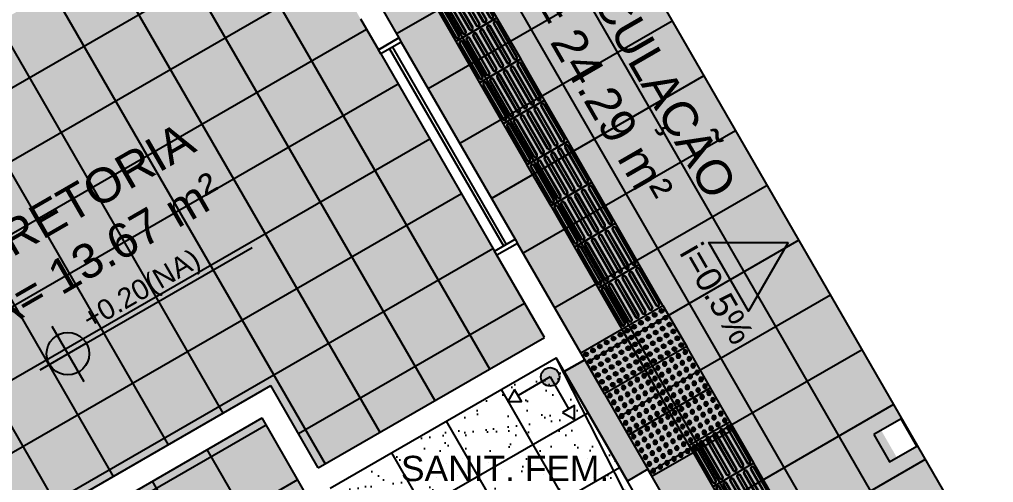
# Model space of a CAD drawing. Header units: millimetres. Extents: x 302 to 436, y 121 to 202.
# Drawn here: x 357.71 to 363.87, y 171.68 to 174.61 of the extents above; entities that cross this region are included whole.
import ezdxf

# ---------------------------------------------------------------- set-up
doc = ezdxf.new("R2010")
doc.units = ezdxf.units.MM
for name, color, linetype in [('A-JANEL', 3, 'Continuous'), ('A-PARED', 5, 'Continuous'), ('A-PAREDE', 5, 'Continuous'), ('A-PISOS-NIVEL', 1, 'Continuous'), ('A-SOLEIRA', 1, 'Continuous'), ('AR-ESQ', 2, 'Continuous'), ('AR-HACH', 252, 'Continuous'), ('AR-ID-PIS', 1, 'Continuous'), ('ARQ-ESQ-VISTA1', 2, 'Continuous'), ('ARQ-SMB-1_100', 1, 'Continuous'), ('ARQ-TXT-1_050', 2, 'Continuous'), ('ARQ-TXT-1_100', 2, 'Continuous'), ('ARQ_PISOTÁTIL', 8, 'Continuous')]:
    doc.layers.add(name, color=color, linetype=linetype)
doc.styles.add('ESC-50-A20', font='arial.ttf', dxfattribs={"height": 0.1})
doc.styles.add('FNDE Texto Cota 0050', font='verdana.ttf', dxfattribs={"height": 0.08})
pattern_1 = [(37.5, (148.40046, 130.1281), (-0.00640013, 0.1957653), [0, -0.154432, 0, -0.17272, 0, -0.1651]), (7.5, (148.40046, 130.1281), (0.1798093, 0.28673004), [0, -0.083312, 0, -0.139192, 0, -0.05334]), (327.5, (148.2755, 130.1281), (0.31639695, 0.00057487), [0, -0.0508, 0, -0.18288, 0, -0.23876]), (317.5, (148.2755, 130.1281), (0.30542258, 0.08917173), [0, -0.0254, 0, -0.119888, 0, -0.13716])]

# ---------------------------------------------------------------- blocks, each defined once
blk = doc.blocks.new('A$C0271154C')
at = {"layer": 'ARQ_PISOTÁTIL'}
h = blk.add_hatch(color=152, dxfattribs=at)
h.dxf.hatch_style = 1
h.paths.add_polyline_path([(0.3, 0), (0.3, 0.3), (0, 0.3), (0, 0)])
at = {"layer": 'ARQ_PISOTÁTIL', "color": 1}
blk.add_lwpolyline([(0.3, 0), (0.3, 0.3), (0, 0.3), (0, 0)], close=True, dxfattribs=at)
at = {"layer": 'ARQ_PISOTÁTIL', "color": 250}
for points in [[(0.275, 0.2875), (0.025, 0.2875, 1), (0.025, 0.2625), (0.275, 0.2625, 1)], [(0.275, 0.2845), (0.025, 0.2845, 1), (0.025, 0.2655), (0.275, 0.2655, 1)], [(0.275, 0.2375), (0.025, 0.2375, 1), (0.025, 0.2125), (0.275, 0.2125, 1)], [(0.275, 0.1875), (0.025, 0.1875, 1), (0.025, 0.1625), (0.275, 0.1625, 1)], [(0.275, 0.2345), (0.025, 0.2345, 1), (0.025, 0.2155), (0.275, 0.2155, 1)], [(0.275, 0.1375), (0.025, 0.1375, 1), (0.025, 0.1125), (0.275, 0.1125, 1)], [(0.275, 0.1845), (0.025, 0.1845, 1), (0.025, 0.1655), (0.275, 0.1655, 1)], [(0.275, 0.1345), (0.025, 0.1345, 1), (0.025, 0.1155), (0.275, 0.1155, 1)], [(0.275, 0.0875), (0.025, 0.0875, 1), (0.025, 0.0625), (0.275, 0.0625, 1)], [(0.275, 0.0845), (0.025, 0.0845, 1), (0.025, 0.0655), (0.275, 0.0655, 1)], [(0.275, 0.0375), (0.025, 0.0375, 1), (0.025, 0.0125), (0.275, 0.0125, 1)], [(0.275, 0.0345), (0.025, 0.0345, 1), (0.025, 0.0155), (0.275, 0.0155, 1)]]:
    blk.add_lwpolyline(points, format="xyb", close=True, dxfattribs=at)
blk = doc.blocks.new('ind-pis')
at = {"layer": 'AR-ID-PIS'}
h = blk.add_hatch(color=252, dxfattribs=at)
h.dxf.hatch_style = 1
edge = h.paths.add_edge_path()
edge.add_arc((0, 0), 0.05, 0, 360)
for q in [(-0.2, 0), (0, -0.1995)]:
    blk.add_line((0, 0), q, dxfattribs=at)
for points in [[(-0.2, 0.0371), (-0.2642, 0), (-0.2, -0.0371)], [(-0.0371, -0.1995), (0, -0.2638), (0.0371, -0.1995)]]:
    blk.add_lwpolyline(points, close=True, dxfattribs=at)
blk.add_circle((0, 0), 0.05, dxfattribs=at)
blk = doc.blocks.new('FNDE-Nível Planta-1_100')
at = {"linetype": 'Continuous', "ltscale": 0.5}
h = blk.add_hatch(color=1, dxfattribs=at)
h.paths.add_polyline_path([(135.6568, 7.8132), (135.6568, 7.9812, 0.414214), (135.4888, 7.8132)])
h.paths.add_polyline_path([(135.6568, 7.8132), (135.6568, 7.6452, 0.414214), (135.8248, 7.8132)])
at = {"color": 1}
for p, q in [((135.6568, 8.0652), (135.6568, 7.5612)), ((135.4048, 7.8132), (135.8248, 7.8132)), ((135.8248, 7.8132), (137.338, 7.8132))]:
    blk.add_line(p, q, dxfattribs=at)
blk.add_circle((135.6568, 7.8132), 0.168, dxfattribs=at)
blk = doc.blocks.new('A$C50E27BFE')
at = {"layer": 'ARQ_PISOTÁTIL'}
h = blk.add_hatch(color=150, dxfattribs=at)
h.dxf.hatch_style = 1
h.paths.add_polyline_path([(0, 0), (0, 0.3), (0.3, 0.3), (0.3, 0)])
at = {"layer": 'ARQ_PISOTÁTIL', "color": 1}
blk.add_lwpolyline([(0, 0), (0, 0.3), (0.3, 0.3), (0.3, 0)], close=True, dxfattribs=at)
at = {"layer": 'ARQ_PISOTÁTIL', "color": 250}
for centre, radius in [((0.025, 0.275), 0.0125), ((0.025, 0.275), 0.00625), ((0.075, 0.275), 0.0125), ((0.075, 0.275), 0.00625), ((0.125, 0.275), 0.0125), ((0.125, 0.275), 0.00625), ((0.175, 0.275), 0.0125), ((0.175, 0.275), 0.00625), ((0.225, 0.275), 0.0125), ((0.225, 0.275), 0.00625), ((0.275, 0.275), 0.0125), ((0.275, 0.275), 0.00625), ((0.025, 0.225), 0.0125), ((0.025, 0.175), 0.0125), ((0.025, 0.225), 0.00625), ((0.075, 0.225), 0.0125), ((0.075, 0.175), 0.0125), ((0.075, 0.225), 0.00625), ((0.125, 0.225), 0.0125), ((0.125, 0.175), 0.0125), ((0.125, 0.225), 0.00625), ((0.175, 0.225), 0.0125), ((0.175, 0.175), 0.0125), ((0.175, 0.225), 0.00625), ((0.225, 0.225), 0.0125), ((0.225, 0.175), 0.0125), ((0.225, 0.225), 0.00625), ((0.275, 0.225), 0.0125), ((0.275, 0.175), 0.0125), ((0.275, 0.225), 0.00625), ((0.025, 0.125), 0.0125), ((0.025, 0.175), 0.00625), ((0.025, 0.125), 0.00625), ((0.075, 0.125), 0.0125), ((0.075, 0.175), 0.00625), ((0.075, 0.125), 0.00625), ((0.125, 0.125), 0.0125), ((0.125, 0.175), 0.00625), ((0.125, 0.125), 0.00625), ((0.175, 0.125), 0.0125), ((0.175, 0.175), 0.00625), ((0.175, 0.125), 0.00625), ((0.225, 0.125), 0.0125), ((0.225, 0.175), 0.00625), ((0.225, 0.125), 0.00625), ((0.275, 0.125), 0.0125), ((0.275, 0.175), 0.00625), ((0.275, 0.125), 0.00625), ((0.025, 0.075), 0.0125), ((0.025, 0.075), 0.00625), ((0.075, 0.075), 0.0125), ((0.075, 0.075), 0.00625), ((0.125, 0.075), 0.0125), ((0.125, 0.075), 0.00625), ((0.175, 0.075), 0.0125), ((0.175, 0.075), 0.00625), ((0.225, 0.075), 0.0125), ((0.225, 0.075), 0.00625), ((0.275, 0.075), 0.0125), ((0.275, 0.075), 0.00625), ((0.025, 0.025), 0.0125), ((0.025, 0.025), 0.00625), ((0.075, 0.025), 0.0125), ((0.075, 0.025), 0.00625), ((0.125, 0.025), 0.0125), ((0.125, 0.025), 0.00625), ((0.175, 0.025), 0.0125), ((0.175, 0.025), 0.00625), ((0.225, 0.025), 0.0125), ((0.225, 0.025), 0.00625), ((0.275, 0.025), 0.0125), ((0.275, 0.025), 0.00625)]:
    blk.add_circle(centre, radius, dxfattribs=at)

msp = doc.modelspace()

# ---------------------------------------------------------------- hatches: boundary and pattern name
at = {"layer": 'A-PISOS-NIVEL', "ltscale": 10}
h = msp.add_hatch(dxfattribs=at)
h.set_pattern_fill('AR-SAND', color=256, scale=0.004, style=0)
h.set_pattern_definition(pattern_1)
edge = h.paths.add_edge_path()
edge.add_arc((365.6759, 168.7863), 0.1, 0, 360)
edge = h.paths.add_edge_path()
edge.add_arc((364.3277, 171.1257), 0.1, 0, 360)
edge = h.paths.add_edge_path()
edge.add_arc((368.2787, 170.2863), 0.1, 0, 360)
edge = h.paths.add_edge_path()
edge.add_arc((366.9305, 172.6257), 0.1, 0, 360)
edge = h.paths.add_edge_path()
edge.add_arc((363.7851, 168.1273), 0.1, 299.97807, 389.97807)
edge.add_line((363.8717, 168.1773), (363.4719, 168.8703))
edge.add_arc((363.3853, 168.8203), 0.1, 29.97807, 119.97807)
edge.add_line((363.3354, 168.9069), (359.363, 175.7933))
edge.add_line((359.363, 175.7933), (360.5757, 176.4929))
edge.add_line((360.5757, 176.4929), (360.6756, 176.3196))
edge.add_line((360.6756, 176.3196), (360.8054, 176.3945))
edge.add_line((360.8054, 176.3945), (363.2912, 172.085))
edge.add_line((363.2912, 172.085), (363.1615, 172.0102))
edge.add_line((363.1615, 172.0102), (363.2614, 171.837))
edge.add_line((363.2614, 171.837), (363.3912, 171.9118))
edge.add_line((363.3912, 171.9118), (363.8395, 171.1345))
edge.add_line((363.8395, 171.1345), (367.1706, 173.0577))
edge.add_line((367.1706, 173.0577), (368.7706, 170.2864))
edge.add_line((368.7706, 170.2864), (365.4385, 168.3626))
edge.add_line((365.4385, 168.3626), (365.8895, 167.5807))
edge.add_line((365.8895, 167.5807), (365.7598, 167.5059))
edge.add_line((365.7598, 167.5059), (365.8597, 167.3326))
edge.add_line((365.8597, 167.3326), (365.9894, 167.4075))
edge.add_line((365.9894, 167.4075), (368.4753, 163.098))
edge.add_line((368.4753, 163.098), (368.3455, 163.0232))
edge.add_line((368.3455, 163.0232), (368.4455, 162.85))
edge.add_line((368.4455, 162.85), (367.2328, 162.1504))
edge.add_line((367.2328, 162.1504), (363.835, 168.0407))
h = msp.add_hatch(dxfattribs=at)
h.set_pattern_fill('AR-SAND', color=256, scale=0.004, style=0)
h.set_pattern_definition(pattern_1)
h.paths.add_polyline_path([(365.404, 165.0206), (361.5493, 162.7971), (363.1732, 159.9819), (367.0279, 162.2054)])
h.paths.add_polyline_path([(365.329, 165.1505), (364.5046, 166.5798), (360.6499, 164.3563), (361.4744, 162.927)])
h.paths.add_polyline_path([(363.7051, 167.9657), (363.7056, 167.9661), (363.2059, 168.8323), (363.2054, 168.832), (362.7058, 169.6982), (361.1466, 168.7988), (360.3471, 170.1847), (358.0516, 168.8606), (360.5749, 164.4862), (364.4296, 166.7097)])
h.paths.add_polyline_path([(360.2721, 170.3147), (359.2478, 172.0904), (356.9524, 170.7663), (357.9767, 168.9905)])
h.paths.add_polyline_path([(359.308, 175.5885), (355.4533, 173.3649), (356.8774, 170.8962), (359.3028, 172.2953), (359.6026, 171.7756), (361.0319, 172.6)])
h = msp.add_hatch(dxfattribs=at)
h.set_pattern_fill('AR-SAND', color=256, scale=0.004, style=0)
h.set_pattern_definition(pattern_1)
h.paths.add_polyline_path([(361.8313, 171.2141), (360.4021, 170.3896), (359.6776, 171.6456), (361.1068, 172.4701)])
at = {"layer": 'ARQ_PISOTÁTIL'}
h = msp.add_hatch(color=256, dxfattribs=at)
h.dxf.hatch_style = 1
h.set_gradient(color1=(173, 173, 173), color2=(173, 173, 173), tint=1)
h.paths.add_polyline_path([(361.2867, 172.4584), (361.1568, 172.3834), (361.5565, 171.6905), (361.6865, 171.7654)])

# ---------------------------------------------------------------- linework, layer by layer
at = {"color": 253}
msp.add_line((361.6248, 171.4537), (361.1068, 172.4701), dxfattribs=at)
at = {"layer": 'A-JANEL'}
msp.add_line((360.862, 173.1947), (360.7321, 173.1197), dxfattribs=at)
msp.add_line((360.862, 173.1947), (360.7321, 173.1197), dxfattribs=at)
at = {"layer": 'A-PARED'}
msp.add_lwpolyline([(363.1132, 171.9853), (363.2132, 171.8121), (363.3864, 171.9121), (363.2864, 172.0853)], close=True, dxfattribs=at)
at = {"layer": 'A-PAREDE'}
for p, q in [((360.0001, 174.6889), (360.1125, 174.494)), ((359.8701, 174.614), (359.9826, 174.4191)), ((360.1125, 174.494), (359.9826, 174.4191)), ((360.1125, 174.494), (359.9826, 174.4191)), ((360.1125, 174.494), (359.9826, 174.4191)), ((360.862, 173.1947), (360.7321, 173.1197)), ((360.862, 173.1947), (360.7321, 173.1197)), ((360.862, 173.1947), (360.7321, 173.1197)), ((361.2867, 172.4584), (360.862, 173.1947)), ((361.0319, 172.6), (360.7321, 173.1197)), ((359.6026, 171.7756), (361.0319, 172.6)), ((359.6776, 171.6456), (361.1068, 172.4701)), ((361.1568, 172.3834), (361.1068, 172.4701)), ((361.2867, 172.4584), (361.1568, 172.3834)), ((361.2867, 172.4584), (361.1568, 172.3834)), ((356.8774, 170.8962), (359.3028, 172.2953)), ((359.6026, 171.7756), (359.3028, 172.2953)), ((356.9524, 170.7663), (359.2478, 172.0904)), ((360.2721, 170.3147), (359.2478, 172.0904)), ((361.6865, 171.7654), (361.5565, 171.6905)), ((361.6865, 171.7654), (361.5565, 171.6905)), ((362.311, 170.6827), (361.6865, 171.7654)), ((361.8313, 171.2141), (361.5565, 171.6905))]:
    msp.add_line(p, q, dxfattribs=at)
at = {"layer": 'A-PISOS-NIVEL', "color": 2}
msp.add_line((360.7054, 176.5677), (363.8395, 171.1345), dxfattribs=at)
at = {"layer": 'A-SOLEIRA'}
for p, q in [((361.2867, 172.4584), (361.6865, 171.7654)), ((361.1568, 172.3834), (361.5315, 171.7338)), ((361.1568, 172.3834), (361.5565, 171.6905))]:
    msp.add_line(p, q, dxfattribs=at)
at = {"layer": 'AR-ESQ', "color": 1}
msp.add_lwpolyline([(361.1568, 172.3834), (361.2867, 172.4584), (361.6865, 171.7654), (361.5565, 171.6905), (361.1568, 172.3834)], dxfattribs=at)
at = {"layer": 'AR-HACH'}
for p, q in [((360.3589, 176.3678), (368.2287, 162.7249)), ((360.0125, 176.168), (367.8822, 162.5251)), ((359.666, 175.9681), (367.5358, 162.3252)), ((358.9615, 175.3886), (360.6854, 172.4001)), ((361.4407, 175.2931), (360.0982, 174.5188)), ((355.6532, 173.0184), (359.5079, 175.242)), ((358.615, 175.1887), (360.3389, 172.2003)), ((358.2686, 174.9888), (359.9924, 172.0004)), ((361.6405, 174.9467), (360.2981, 174.1723)), ((355.8531, 172.672), (359.7077, 174.8955)), ((357.9221, 174.789), (359.6459, 171.8005)), ((361.8404, 174.6002), (360.498, 173.8258)), ((356.053, 172.3255), (359.9076, 174.549)), ((357.5756, 174.5891), (358.9996, 172.1204)), ((357.2291, 174.3892), (358.6531, 171.9205)), ((362.0403, 174.2537), (360.6978, 173.4793)), ((356.2528, 171.979), (360.1075, 174.2025)), ((356.8826, 174.1894), (358.3067, 171.7207)), ((356.5361, 173.9895), (357.9602, 171.5208)), ((362.2401, 173.9072), (360.8977, 173.1328)), ((356.4527, 171.6325), (360.3074, 173.856)), ((362.44, 173.5607), (361.0976, 172.7863)), ((356.6526, 171.286), (360.5072, 173.5095)), ((362.6399, 173.2142), (361.2974, 172.4398)), ((356.8524, 170.9395), (360.7071, 173.163)), ((359.4777, 171.9921), (360.907, 172.8166)), ((362.8397, 172.8677), (361.4973, 172.0934)), ((363.0396, 172.5212), (361.6972, 171.7469)), ((361.4849, 171.0142), (360.7603, 172.2702)), ((363.2395, 172.1748), (361.897, 171.4004)), ((359.8774, 171.2991), (361.3067, 172.1236)), ((356.9773, 170.723), (359.2728, 172.0471)), ((361.1384, 170.8143), (360.4138, 172.0703)), ((359.9257, 170.1148), (358.9013, 171.8905)), ((360.7919, 170.6145), (360.0674, 171.8705)), ((363.4393, 171.8283), (362.0969, 171.0539)), ((360.0773, 170.9526), (361.5066, 171.7771)), ((357.1772, 170.3765), (359.4727, 171.7006)), ((359.5792, 169.9149), (358.5549, 171.6907))]:
    msp.add_line(p, q, dxfattribs=at)
at = {"layer": 'ARQ-ESQ-VISTA1', "color": 2}
for p, q in [((360.0539, 174.4256), (360.7734, 173.1782)), ((360.0712, 174.4356), (360.7908, 173.1882))]:
    msp.add_line(p, q, dxfattribs=at)
at = {"layer": 'ARQ-ESQ-VISTA1', "color": 1}
for p, q in [((360.1275, 174.468), (360.847, 173.2207)), ((359.9976, 174.3931), (360.7171, 173.1457))]:
    msp.add_line(p, q, dxfattribs=at)
at = {"layer": 'ARQ-ESQ-VISTA1', "color": 2}
for points in [[(360.1125, 174.494), (360.1275, 174.468), (359.9976, 174.3931), (359.9826, 174.4191)], [(360.847, 173.2207), (360.862, 173.1947), (360.7321, 173.1197), (360.7171, 173.1457)]]:
    msp.add_lwpolyline(points, close=True, dxfattribs=at)
at = {"layer": 'ARQ-SMB-1_100', "color": 5}
msp.add_lwpolyline([(362.5718, 173.1996), (362.3216, 172.7667), (362.0718, 173.1998)], close=True, dxfattribs=at)

# ---------------------------------------------------------------- block references
at = {"layer": 'AR-ID-PIS', "xscale": 1.171655079902223, "yscale": 1.171655079902223, "zscale": 1.171655079902223, "rotation": 29.97806844523722}
msp.add_blockref('ind-pis', (361.0682, 172.3499), dxfattribs=at)
at = {"layer": 'ARQ-SMB-1_100', "xscale": 0.8, "yscale": 0.8, "zscale": 0.8, "rotation": 30.00000000001675}
msp.add_blockref('FNDE-Nível Planta-1_100', (267.1598, 112.8205), dxfattribs=at)
at = {"layer": 'ARQ_PISOTÁTIL', "ltscale": 10}
for name, p, rotation in [('A$C0271154C', (360.7322, 174.6206), 119.9780684452372), ('A$C0271154C', (360.8821, 174.3607), 119.9780684452372), ('A$C0271154C', (361.032, 174.1009), 119.9780684452372), ('A$C0271154C', (361.1819, 173.841), 119.9780684452372), ('A$C0271154C', (361.3318, 173.5811), 119.9780684452372), ('A$C0271154C', (361.4817, 173.3213), 119.9780684452372), ('A$C0271154C', (361.6316, 173.0614), 119.9780684452372), ('A$C0271154C', (361.7815, 172.8015), 119.9780684452372), ('A$C50E27BFE', (361.5216, 172.6516), 299.9780684452372), ('A$C50E27BFE', (361.2617, 172.5017), 299.9780684452372), ('A$C0271154C', (362.3561, 171.8054), 119.9780684452372), ('A$C0271154C', (362.506, 171.5455), 119.9780684452372)]:
    msp.add_blockref(name, p, dxfattribs=dict(at, rotation=rotation))
at = {"layer": 'ARQ_PISOTÁTIL', "ltscale": 10, "xscale": -1, "rotation": 119.9780684452372}
for p in [(361.9314, 172.5416), (361.6715, 172.3917), (362.0812, 172.2818), (361.8214, 172.1319)]:
    msp.add_blockref('A$C50E27BFE', p, dxfattribs=at)

# ---------------------------------------------------------------- texts
at = {"layer": 'ARQ-SMB-1_100', "style": 'ESC-50-A20'}
msp.add_attdef('+0.20(NA)', (358.1606, 172.6463), 'NA', height=0.128, rotation=30, dxfattribs=at)
at = {"layer": 'ARQ-TXT-1_050', "char_height": 0.218453, "attachment_point": 1, "style": 'ESC-50-A20'}
for s, insert, rotation in [('\\pi0.74523;CIRCULAÇÃO     \\P\\pi0.89834;A= 24.29 m²', (360.8853, 175.9424), 300), ('\\pi0.91198;DIRETORIA  \\P\\pi0.89834;A= 13.67 m²', (356.5053, 172.6853), 30)]:
    msp.add_mtext_dynamic_manual_height_columns(s, width=3.278514, gutter_width=1, heights=[0], dxfattribs=dict(at, insert=insert, rotation=rotation))
at = {"layer": 'ARQ-TXT-1_100', "color": 5, "insert": (361.8794, 173.1349), "char_height": 0.16, "attachment_point": 7, "rotation": 299.97807, "style": 'FNDE Texto Cota 0050'}
msp.add_mtext_dynamic_manual_height_columns('{\\fArial|b0|i0|c0|p34;i=0.5%}', width=8.528178, gutter_width=0.5, heights=[0], dxfattribs=at)
at = {"layer": 'ARQ-TXT-1_100', "insert": (361.4416, 171.8508), "char_height": 0.16, "attachment_point": 3, "style": 'ESC-50-A20'}
msp.add_mtext_dynamic_manual_height_columns('\\pi0.60861;SANIT. FEM.\\P\\pi0.55253;A= 2.39 m²', width=1.926877, gutter_width=1, heights=[0], dxfattribs=at)

doc.saveas('drawing.dxf')
